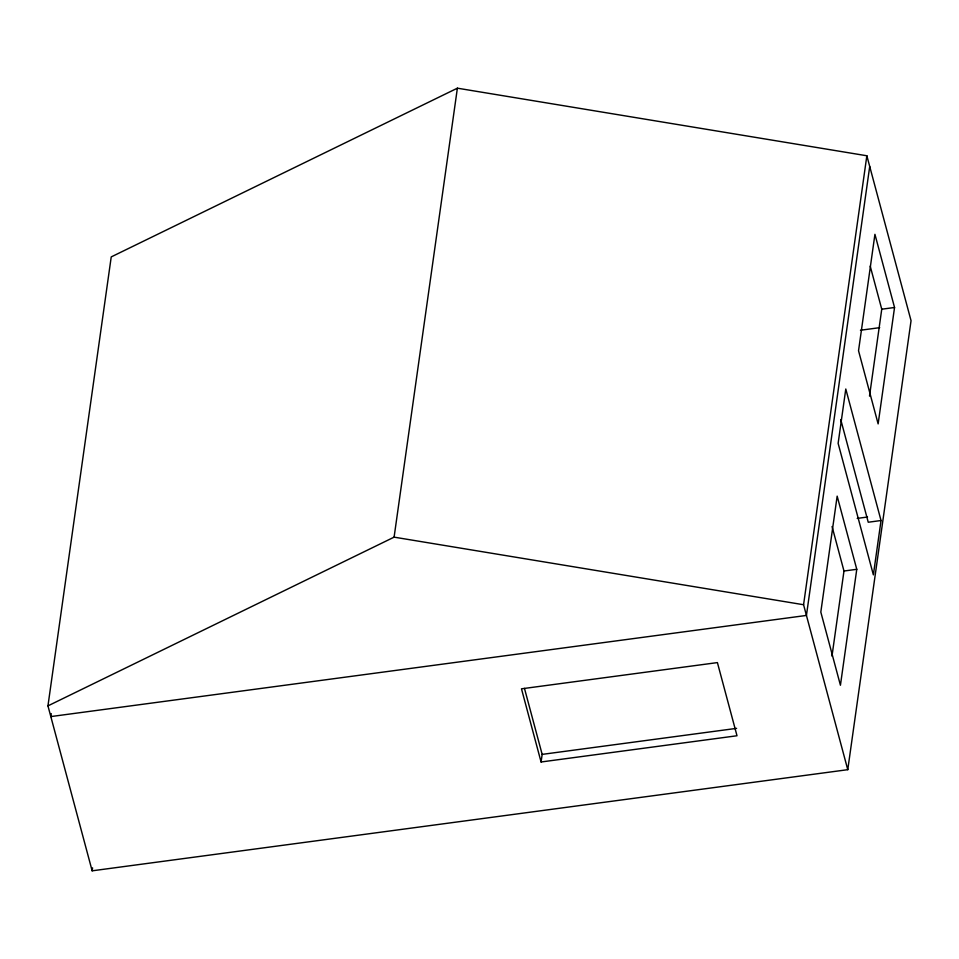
<?xml version="1.0" encoding="UTF-8"?>
<svg xmlns="http://www.w3.org/2000/svg" width="959" height="959" viewBox="0 0 959 959"><rect width="100%" height="100%" fill="white"/><g stroke="black" fill="none" stroke-linecap="round" stroke-linejoin="round"><path stroke-width="1.44" d="M47.95 705.872L111.232 256.904L457.383 88.18L866.852 155.766L911.05 320.702L847.768 769.681L92.148 870.82L47.95 705.872L394.101 537.148L803.57 604.733L847.768 769.681M51.235 713.616L50.815 716.577L806.435 615.438L869.717 166.47M92.148 870.82L92.567 867.847M394.101 537.148L457.383 88.18M541.08 761.985L521.48 688.814L717.404 662.597L737.003 735.757L541.08 761.985L542.159 754.385L524.477 688.394M803.57 604.733L866.852 155.766M831.98 656.136L843.98 571.013L832.064 526.539M869.501 396.139L881.753 309.206L870.221 266.158M856.771 569.31L840.432 685.241L820.82 612.082L837.159 496.139L856.771 569.31L843.98 571.013M894.543 307.491L878.132 423.902L858.533 350.73L874.932 234.32L894.543 307.491L881.753 309.206M881.033 520.521L873.373 574.861L838.13 443.346L845.79 389.006L881.033 520.521L868.243 522.235L840.755 419.622M860.463 330.244L879.703 327.666M857.214 518.399L867.535 517.021M542.159 754.385L736.596 728.361"/></g></svg>
